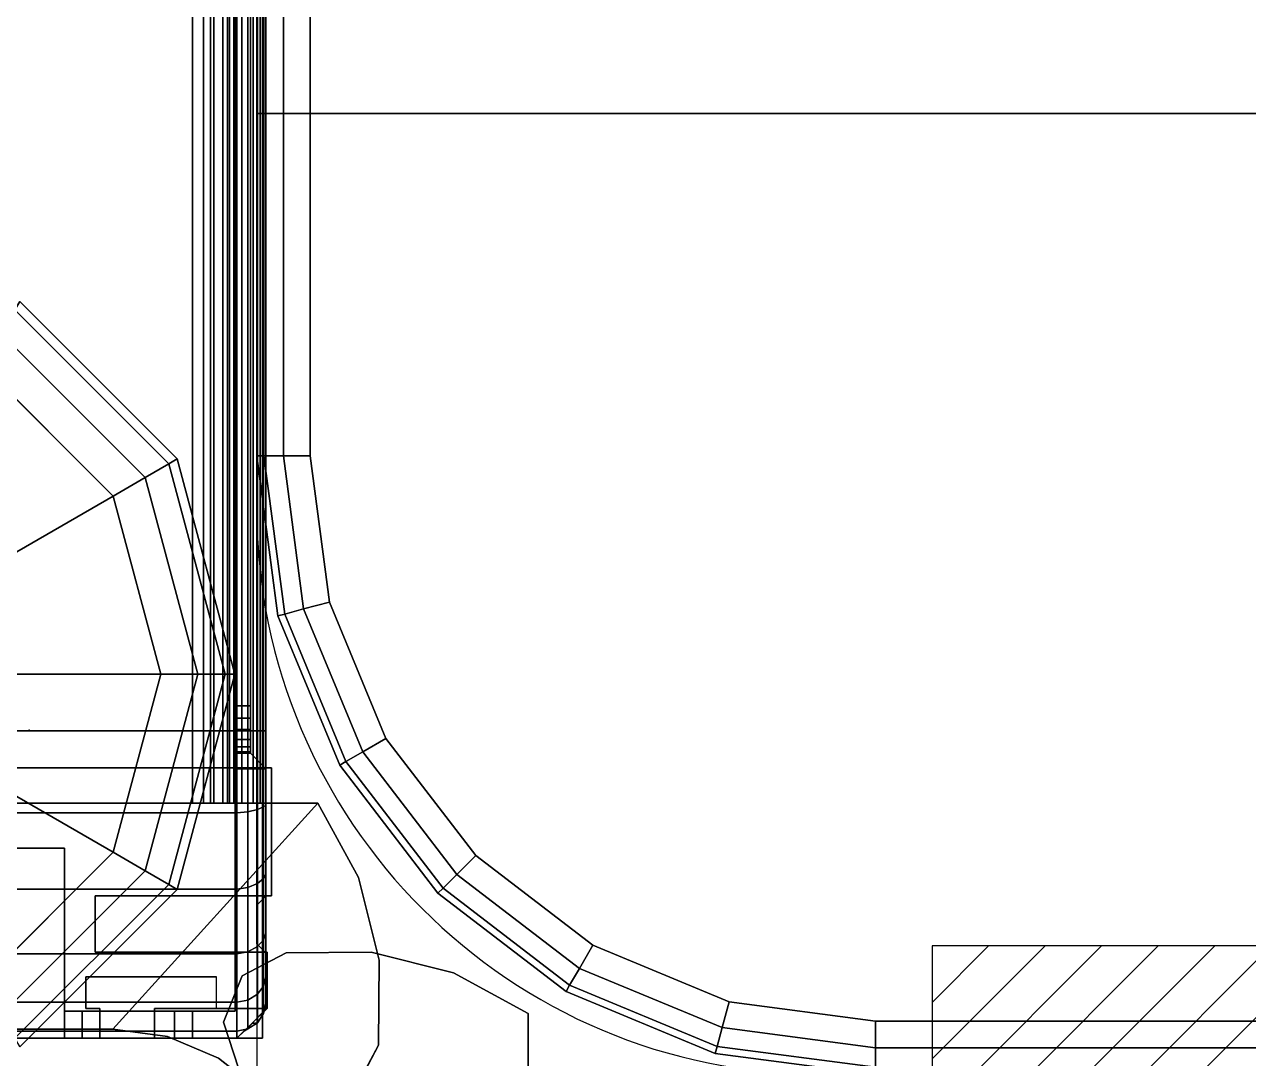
# Model space of a CAD drawing. Extents: x -170 to 1783, y -20 to 1205.
# Drawn here: x 1085.067 to 1087.774, y 281.77 to 284.056 of the extents above; entities that cross this region are included whole.
import ezdxf

# ---------------------------------------------------------------- set-up
doc = ezdxf.new("R2010")
doc.units = 0
doc.header["$LTSCALE"] = 96
doc.header["$MEASUREMENT"] = 0
for name, color, linetype in [('A-FURN-3-PANEL-GLIDE', 7, 'Continuous'), ('A-FURN-3-PANEL-RACE', 7, 'Continuous'), ('A-FURN-3-PANEL-SIDE1', 7, 'Continuous'), ('A-FURN-3-PANEL-SIDE2', 7, 'Continuous'), ('A-FURN-3-PANEL-TOPCAP', 7, 'Continuous'), ('A-FURN-3-PANEL-TRIM', 7, 'Continuous'), ('A-FURN-3-WKSF-TOP', 7, 'Continuous'), ('A-FURN-3-WKSF-TRIM', 7, 'Continuous'), ('A-FURN-P-PNLS', 7, 'Continuous'), ('A-FURN-P-WKSF', 7, 'Continuous'), ('AFUPD-3-CSPT_3D', 7, 'Continuous'), ('AFUPD-P', 7, 'Continuous'), ('MAIN_ELECTRICAL', 7, 'Continuous'), ('MAIN_PANEL', 7, 'Continuous'), ('MAIN_STORAGE', 7, 'Continuous'), ('MAIN_WKSURF', 7, 'Continuous'), ('SM', 7, 'Continuous')]:
    doc.layers.add(name, color=color, linetype=linetype)

# ---------------------------------------------------------------- blocks, each defined once
blk = doc.blocks.new('EC-EFP-444')
at = {"layer": 'A-FURN-3-PANEL-TRIM', "color": 60, "linetype": 'Continuous'}
for points, invisible_edges in [([(-0.0735, 2.1159, 3.8013), (0.6, 2.1348, 3.8013), (0.065, 2.269, 3.8013), (-0.0322, 2.2178, 3.8013)], 3), ([(-0.0735, 2.1159, 4.013), (-0.0322, 2.2178, 4.013), (0.065, 2.269, 4.013), (0.6, 2.1348, 4.013)], 12), ([(0.065, 2.269, 3.8013), (0.6, 2.1348, 3.8013), (0.4351, 2.2249, 3.8013), (0.2529, 2.2706, 3.8013)], 1), ([(0.065, 2.269, 4.013), (0.2529, 2.2706, 4.013), (0.4351, 2.2249, 4.013), (0.6, 2.1348, 4.013)], 8), ([(0.0361, 1.9153, 3.8013), (0.6, 2.1348, 3.8013), (-0.0735, 2.1159, 3.8013), (-0.0395, 2.0114, 3.8013)], 3), ([(0.0361, 1.9153, 4.013), (-0.0395, 2.0114, 4.013), (-0.0735, 2.1159, 4.013), (0.6, 2.1348, 4.013)], 12), ([(0.1, 1.6815, 3.8013), (0.6, 2.1348, 3.8013), (0.0361, 1.9153, 3.8013), (0.0837, 1.8027, 3.8013)], 3), ([(0.1, 1.6815, 4.013), (0.0837, 1.8027, 4.013), (0.0361, 1.9153, 4.013), (0.6, 2.1348, 4.013)], 12), ([(0.1, 1.6815, 3.8013), (0.6, 1.6815, 3.8013), (0.6, 2.1348, 3.8013)], 12), ([(0.6, 2.1348, 4.013), (0.6, 1.6815, 4.013), (0.1, 1.6815, 4.013)], 12)]:
    blk.add_3dface(points, dxfattribs=dict(at, invisible_edges=invisible_edges))
for points in [[(-0.0322, 2.2178, 3.8013), (0.065, 2.269, 3.8013), (0.065, 2.269, 4.013), (-0.0322, 2.2178, 4.013)], [(0.065, 2.269, 3.8013), (0.2529, 2.2706, 3.8013), (0.2529, 2.2706, 4.013), (0.065, 2.269, 4.013)], [(0.2529, 2.2706, 3.8013), (0.4351, 2.2249, 3.8013), (0.4351, 2.2249, 4.013), (0.2529, 2.2706, 4.013)], [(0.4351, 2.2249, 3.8013), (0.6, 2.1348, 3.8013), (0.6, 2.1348, 4.013), (0.4351, 2.2249, 4.013)], [(-0.0735, 2.1159, 3.8013), (-0.0322, 2.2178, 3.8013), (-0.0322, 2.2178, 4.013), (-0.0735, 2.1159, 4.013)], [(-0.0395, 2.0114, 3.8013), (-0.0735, 2.1159, 3.8013), (-0.0735, 2.1159, 4.013), (-0.0395, 2.0114, 4.013)], [(0.6, 2.1348, 3.8013), (0.6, 1.6815, 3.8013), (0.6, 1.6815, 4.013), (0.6, 2.1348, 4.013)]]:
    blk.add_3dface(points, dxfattribs=at)
blk = doc.blocks.new('EC-EFN-256')
at = {"layer": 'A-FURN-3-PANEL-GLIDE', "color": 20, "linetype": 'Continuous'}
for points in [[(22.6501, 1.8052, 0.2464), (22.6391, 1.8242, 0.1642), (23.115, 1.9517, 0.1642), (23.115, 1.9297, 0.2464)], [(22.6391, 1.8242, 0.1642), (22.6501, 1.8052, 0.0821), (23.115, 1.9297, 0.0821), (23.115, 1.9517, 0.1642)], [(23.115, 1.9297, 0.2464), (23.115, 1.9517, 0.1642), (23.5909, 1.8242, 0.1642), (23.5799, 1.8052, 0.2464)], [(23.115, 1.9517, 0.1642), (23.115, 1.9297, 0.0821), (23.5799, 1.8052, 0.0821), (23.5909, 1.8242, 0.1642)], [(22.6802, 1.7531, 0.3065), (22.6501, 1.8052, 0.2464), (23.115, 1.9297, 0.2464), (23.115, 1.8696, 0.3065)], [(22.6501, 1.8052, 0.0821), (22.6802, 1.7531, 0.022), (23.115, 1.8696, 0.022), (23.115, 1.9297, 0.0821)], [(23.115, 1.8696, 0.3065), (23.115, 1.9297, 0.2464), (23.5799, 1.8052, 0.2464), (23.5498, 1.7531, 0.3065)], [(23.115, 1.9297, 0.0821), (23.115, 1.8696, 0.022), (23.5498, 1.7531, 0.022), (23.5799, 1.8052, 0.0821)], [(22.7213, 1.682, 0.3285), (22.6802, 1.7531, 0.3065), (23.115, 1.8696, 0.3065), (23.115, 1.7875, 0.3285)], [(22.6802, 1.7531, 0.022), (22.7213, 1.682), (23.115, 1.7875), (23.115, 1.8696, 0.022)], [(23.115, 1.7875, 0.3285), (23.115, 1.8696, 0.3065), (23.5498, 1.7531, 0.3065), (23.5088, 1.682, 0.3285)], [(23.115, 1.8696, 0.022), (23.115, 1.7875), (23.5088, 1.682), (23.5498, 1.7531, 0.022)], [(22.3098, 1.4649, 0.2464), (22.2908, 1.4759, 0.1642), (22.6391, 1.8242, 0.1642), (22.6501, 1.8052, 0.2464)], [(22.2908, 1.4759, 0.1642), (22.3098, 1.4649, 0.0821), (22.6501, 1.8052, 0.0821), (22.6391, 1.8242, 0.1642)], [(23.5799, 1.8052, 0.2464), (23.5909, 1.8242, 0.1642), (23.9392, 1.4759, 0.1642), (23.9202, 1.4649, 0.2464)], [(23.5909, 1.8242, 0.1642), (23.5799, 1.8052, 0.0821), (23.9202, 1.4649, 0.0821), (23.9392, 1.4759, 0.1642)], [(22.3619, 1.4348, 0.3065), (22.3098, 1.4649, 0.2464), (22.6501, 1.8052, 0.2464), (22.6802, 1.7531, 0.3065)], [(22.3098, 1.4649, 0.0821), (22.3619, 1.4348, 0.022), (22.6802, 1.7531, 0.022), (22.6501, 1.8052, 0.0821)], [(23.0137, 1.1754, 0.3285), (22.7213, 1.682, 0.3285), (23.115, 1.7875, 0.3285), (23.115, 1.2025, 0.3285)], [(23.115, 1.2025, 0.3285), (23.115, 1.7875, 0.3285), (23.5088, 1.682, 0.3285), (23.2163, 1.1754, 0.3285)], [(23.5498, 1.7531, 0.3065), (23.5799, 1.8052, 0.2464), (23.9202, 1.4649, 0.2464), (23.8681, 1.4348, 0.3065)], [(23.5799, 1.8052, 0.0821), (23.5498, 1.7531, 0.022), (23.8681, 1.4348, 0.022), (23.9202, 1.4649, 0.0821)], [(22.433, 1.3937, 0.3285), (22.3619, 1.4348, 0.3065), (22.6802, 1.7531, 0.3065), (22.7213, 1.682, 0.3285)], [(22.3619, 1.4348, 0.022), (22.433, 1.3937), (22.7213, 1.682), (22.6802, 1.7531, 0.022)], [(23.5088, 1.682, 0.3285), (23.5498, 1.7531, 0.3065), (23.8681, 1.4348, 0.3065), (23.797, 1.3937, 0.3285)], [(23.5498, 1.7531, 0.022), (23.5088, 1.682), (23.797, 1.3937), (23.8681, 1.4348, 0.022)], [(22.9396, 1.1013, 0.3285), (22.433, 1.3937, 0.3285), (22.7213, 1.682, 0.3285), (23.0137, 1.1754, 0.3285)], [(23.2163, 1.1754, 0.3285), (23.5088, 1.682, 0.3285), (23.797, 1.3937, 0.3285), (23.2904, 1.1013, 0.3285)]]:
    blk.add_3dface(points, dxfattribs=at)
at = {"layer": 'A-FURN-3-PANEL-GLIDE', "color": 20, "linetype": 'Continuous', "invisible_edges": 12}
for points in [[(23.115, 1), (23.115, 1.7875), (22.7213, 1.682)], [(23.115, 1), (23.5088, 1.682), (23.115, 1.7875)], [(23.115, 1), (22.7213, 1.682), (22.433, 1.3937)], [(23.115, 1), (23.797, 1.3937), (23.5088, 1.682)]]:
    blk.add_3dface(points, dxfattribs=at)
at = {"layer": 'A-FURN-3-PANEL-RACE', "color": 40, "linetype": 'Continuous'}
for points, invisible_edges in [([(0.08, 2.0125, 3.515), (0.08, 2.0125, 0.3963), (23.92, 2.0125, 0.3963), (23.92, 2.0125, 3.515)], 8), ([(0.5, 1.5745, 0.3963), (23.5, 1.5745, 0.3963), (0.08, 2.0125, 0.3963), (0.08, 1.5745, 0.3963)], 3), ([(23.5, 1.5745, 0.3963), (23.92, 1.5745, 0.3963), (23.92, 2.0125, 0.3963), (0.08, 2.0125, 0.3963)], 8), ([(0.6, 2.0125, 4.0847), (0.6, 2.0125, 3.515), (23.4, 2.0125, 3.515), (23.4, 2.0125, 4.0847)], 2), ([(23.4, 1.9525, 3.515), (23.4, 1.9525, 4.0847), (23.4, 2.0125, 4.0847), (23.4, 2.0125, 3.515)], 2), ([(23.86, 1.9525, 3.515), (23.4, 1.9525, 3.515), (23.4, 2.0125, 3.515), (23.92, 2.0125, 3.515)], 8), ([(23.4, 1.9493, 4.1093), (23.4, 2.0072, 4.1248), (23.4, 2.0125, 4.0847), (23.4, 1.9525, 4.0847)], 5), ([(23.4, 1.9398, 4.1322), (23.4, 1.9918, 4.1622), (23.4, 2.0072, 4.1248), (23.4, 1.9493, 4.1093)], 5), ([(23.86, 1.5745, 3.515), (23.86, 1.9525, 3.515), (23.92, 2.0125, 3.515), (23.92, 1.5745, 3.515)], 2), ([(23.92, 1.8575, 3.1951), (23.92, 2.0125, 3.515), (23.92, 2.0125, 0.3963), (23.92, 1.8575, 1.4986)], 5), ([(23.92, 1.8181, 1.4986), (23.92, 1.8575, 1.4986), (23.92, 2.0125, 0.3963), (23.92, 1.5745, 0.3963)], 10), ([(23.92, 1.5745, 3.245), (23.92, 1.5745, 3.515), (23.92, 2.0125, 3.515), (23.92, 1.8575, 3.1951)], 4), ([(23.4, 1.9247, 4.1519), (23.4, 1.9671, 4.1943), (23.4, 1.9918, 4.1622), (23.4, 1.9398, 4.1322)], 5), ([(23.86, 1.9525, 0.4563), (0.14, 1.9525, 0.4563), (0.14, 1.9525, 3.515), (23.86, 1.9525, 3.515)], 4), ([(0.5, 1.5745, 0.4563), (0.14, 1.5745, 0.4563), (0.14, 1.9525, 0.4563), (23.5, 1.5745, 0.4563)], 12), ([(23.5, 1.5745, 0.4563), (0.14, 1.9525, 0.4563), (23.86, 1.9525, 0.4563), (23.86, 1.5745, 0.4563)], 1), ([(23.4, 1.9525, 3.515), (0.6, 1.9525, 3.515), (0.6, 1.9525, 4.0847), (23.4, 1.9525, 4.0847)], 1), ([(23.4, 1.905, 4.1669), (23.4, 1.935, 4.2189), (23.4, 1.9671, 4.1943), (23.4, 1.9247, 4.1519)], 5), ([(23.86, 1.9525, 0.4563), (23.86, 1.9525, 3.515), (23.86, 1.8575, 3.1951), (23.86, 1.8575, 1.4986)], 10), ([(23.86, 1.5745, 0.4563), (23.86, 1.9525, 0.4563), (23.86, 1.8575, 1.4986), (23.86, 1.8181, 1.4986)], 10), ([(23.86, 1.8575, 3.1951), (23.86, 1.9525, 3.515), (23.86, 1.5745, 3.515), (23.86, 1.5745, 3.245)], 1), ([(23.4, 1.8821, 4.1764), (23.4, 1.8976, 4.2344), (23.4, 1.935, 4.2189), (23.4, 1.905, 4.1669)], 5), ([(23.4, 1.8575, 4.1797), (23.4, 1.8575, 4.2397), (23.4, 1.8976, 4.2344), (23.4, 1.8821, 4.1764)], 4), ([(23.86, 1.5745, 1.7894), (23.86, 1.5745, 0.4563), (23.86, 1.8181, 1.4986), (23.86, 1.614, 1.7894)], 2), ([(23.92, 1.614, 1.7894), (23.92, 1.8181, 1.4986), (23.92, 1.5745, 0.3963), (23.92, 1.5745, 1.7894)], 2), ([(2.098, 1.2625, 0.3963), (21.902, 1.2625, 0.3963), (0.5, 1.5745, 0.3963), (0.5, 1.2625, 0.3963)], 3), ([(23.5, 1.2625, 0.3963), (23.5, 1.5745, 0.3963), (0.5, 1.5745, 0.3963), (21.902, 1.2625, 0.3963)], 6), ([(2.098, 1.2625, 0.4563), (0.5, 1.2625, 0.4563), (0.5, 1.5745, 0.4563), (21.902, 1.2625, 0.4563)], 12), ([(23.5, 1.2625, 0.4563), (21.902, 1.2625, 0.4563), (0.5, 1.5745, 0.4563), (23.5, 1.5745, 0.4563)], 6), ([(23.5, 1.5745, 0.3963), (23.5, 1.5745, 0.4563), (23.86, 1.5745, 0.4563), (23.92, 1.5745, 0.3963)], 4), ([(23.92, 1.5745, 0.3963), (23.86, 1.5745, 0.4563), (23.86, 1.5745, 1.7894), (23.92, 1.5745, 1.7894)], 1)]:
    blk.add_3dface(points, dxfattribs=dict(at, invisible_edges=invisible_edges))
for points in [[(0.6, 2.0072, 4.1248), (0.6, 2.0125, 4.0847), (23.4, 2.0125, 4.0847), (23.4, 2.0072, 4.1248)], [(0.6, 1.9918, 4.1622), (0.6, 2.0072, 4.1248), (23.4, 2.0072, 4.1248), (23.4, 1.9918, 4.1622)], [(0.6, 1.9671, 4.1943), (0.6, 1.9918, 4.1622), (23.4, 1.9918, 4.1622), (23.4, 1.9671, 4.1943)], [(0.6, 1.935, 4.2189), (0.6, 1.9671, 4.1943), (23.4, 1.9671, 4.1943), (23.4, 1.935, 4.2189)], [(23.4, 1.9493, 4.1093), (23.4, 1.9525, 4.0847), (0.6, 1.9525, 4.0847), (0.6, 1.9493, 4.1093)], [(23.4, 1.9398, 4.1322), (23.4, 1.9493, 4.1093), (0.6, 1.9493, 4.1093), (0.6, 1.9398, 4.1322)], [(23.4, 1.9247, 4.1519), (23.4, 1.9398, 4.1322), (0.6, 1.9398, 4.1322), (0.6, 1.9247, 4.1519)], [(0.6, 1.8976, 4.2344), (0.6, 1.935, 4.2189), (23.4, 1.935, 4.2189), (23.4, 1.8976, 4.2344)], [(23.4, 1.905, 4.1669), (23.4, 1.9247, 4.1519), (0.6, 1.9247, 4.1519), (0.6, 1.905, 4.1669)], [(23.4, 1.8821, 4.1764), (23.4, 1.905, 4.1669), (0.6, 1.905, 4.1669), (0.6, 1.8821, 4.1764)], [(0.6, 1.8575, 4.2397), (0.6, 1.8976, 4.2344), (23.4, 1.8976, 4.2344), (23.4, 1.8575, 4.2397)], [(23.4, 1.8575, 4.1797), (23.4, 1.8821, 4.1764), (0.6, 1.8821, 4.1764), (0.6, 1.8575, 4.1797)], [(0.6, 1.8575, 4.1797), (0.6, 1.8575, 4.2397), (23.4, 1.8575, 4.2397), (23.4, 1.8575, 4.1797)], [(23.86, 1.8575, 1.4986), (23.86, 1.8575, 3.1951), (23.92, 1.8575, 3.1951), (23.92, 1.8575, 1.4986)], [(23.92, 1.8181, 1.4986), (23.86, 1.8181, 1.4986), (23.86, 1.8575, 1.4986), (23.92, 1.8575, 1.4986)], [(23.86, 1.8575, 3.1951), (23.86, 1.5745, 3.245), (23.92, 1.5745, 3.245), (23.92, 1.8575, 3.1951)], [(23.92, 1.614, 1.7894), (23.86, 1.614, 1.7894), (23.86, 1.8181, 1.4986), (23.92, 1.8181, 1.4986)], [(23.92, 1.5745, 1.7894), (23.86, 1.5745, 1.7894), (23.86, 1.614, 1.7894), (23.92, 1.614, 1.7894)], [(23.5, 1.2625, 0.3963), (23.5, 1.2625, 0.4563), (23.5, 1.5745, 0.4563), (23.5, 1.5745, 0.3963)], [(23.86, 1.5745, 3.245), (23.86, 1.5745, 3.515), (23.92, 1.5745, 3.515), (23.92, 1.5745, 3.245)]]:
    blk.add_3dface(points, dxfattribs=at)
at = {"layer": 'A-FURN-3-PANEL-SIDE1', "color": 7, "linetype": 'Continuous'}
for points in [[(23.3224, 1.955, 55.7401), (23.3228, 0.045, 55.7401), (0.6776, 0.045, 55.7401), (0.6776, 1.955, 55.7401)], [(23.3224, 0.045, 4.2397), (23.3224, 1.955, 4.2397), (0.6776, 1.955, 4.2397), (0.6776, 0.045, 4.2397)], [(23.3228, 0.045, 55.7401), (23.3224, 1.955, 55.7401), (23.3224, 1.955, 4.2397), (23.3224, 0.045, 4.2397)]]:
    blk.add_3dface(points, dxfattribs=at)
at = {"layer": 'A-FURN-3-PANEL-SIDE2', "color": 7, "linetype": 'Continuous'}
blk.add_3dface([(0.6776, 1.955, 55.7401), (0.6776, 1.955, 4.2397), (23.3224, 1.955, 4.2397), (23.3224, 1.955, 55.7401)], dxfattribs=at)
at = {"layer": 'A-FURN-3-PANEL-TOPCAP', "color": 60, "linetype": 'Continuous'}
for points, invisible_edges in [([(0.76, 2.02, 56.286), (0.76, 2.02, 56.161), (23.24, 2.02, 56.161), (23.24, 2.02, 56.286)], 5), ([(23.24, 2, 56.141), (23.24, 2.02, 56.161), (0.76, 2.02, 56.161), (0.76, 2, 56.141)], 5), ([(23.24, 2.02, 56.036), (23.24, 2, 56.056), (0.76, 2, 56.056), (0.76, 2.02, 56.036)], 5), ([(0.76, 2.02, 56.036), (0.815, 2.02, 55.7741), (23.185, 2.02, 55.7741), (23.24, 2.02, 56.036)], 5), ([(23.185, 2.02, 55.7741), (0.815, 2.02, 55.7741), (0.815, 1.986, 55.7401), (23.185, 1.986, 55.7401)], 10), ([(23.185, 2.02, 55.7741), (23.185, 1.986, 55.7401), (23.2122, 1.986, 55.7365), (23.221, 2.02, 55.7693)], 5), ([(23.185, 2.02, 55.7741), (23.221, 2.02, 55.7693), (23.3404, 2.02, 56.0218), (23.24, 2.02, 56.036)], 10), ([(23.221, 2.02, 55.7693), (23.2122, 1.986, 55.7365), (23.2375, 1.986, 55.726), (23.2545, 2.02, 55.7554)], 5), ([(23.4331, 2.02, 55.9807), (23.3404, 2.02, 56.0218), (23.221, 2.02, 55.7693), (23.2545, 2.02, 55.7554)], 10), ([(23.2545, 2.02, 55.7554), (23.2375, 1.986, 55.726), (23.2593, 1.986, 55.7093), (23.2833, 2.02, 55.7333)], 5), ([(23.4051, 2.02, 56.2633), (23.24, 2.02, 56.286), (23.24, 2.02, 56.161), (23.3727, 2.02, 56.1426)], 10), ([(23.3727, 2.02, 56.1426), (23.24, 2.02, 56.161), (23.24, 2, 56.141), (23.3676, 2, 56.1232)], 10), ([(23.3456, 2, 56.0411), (23.24, 2, 56.056), (23.24, 2.02, 56.036), (23.3404, 2.02, 56.0218)], 10), ([(23.2545, 2.02, 55.7554), (23.2833, 2.02, 55.7333), (23.5111, 2.02, 55.9159), (23.4331, 2.02, 55.9807)], 10), ([(23.2833, 2.02, 55.7333), (23.2593, 1.986, 55.7093), (23.276, 1.986, 55.6875), (23.3054, 2.02, 55.7045)], 5), ([(23.3054, 2.02, 55.7045), (23.276, 1.986, 55.6875), (23.2864, 1.986, 55.6622), (23.3193, 2.02, 55.671)], 5), ([(23.5685, 2.02, 55.8323), (23.5111, 2.02, 55.9159), (23.2833, 2.02, 55.7333), (23.3054, 2.02, 55.7045)], 10), ([(23.3193, 2.02, 55.671), (23.2864, 1.986, 55.6622), (23.29, 1.986, 55.635), (23.324, 2.02, 55.635)], 1), ([(23.3054, 2.02, 55.7045), (23.3193, 2.02, 55.671), (23.601, 2.02, 55.7363), (23.5685, 2.02, 55.8323)], 10), ([(23.3193, 2.02, 55.671), (23.324, 2.02, 55.635), (23.606, 2.02, 55.635), (23.601, 2.02, 55.7363)], 8), ([(23.324, 2.02, 55.635), (23.324, -0.02, 55.635), (23.606, -0.02, 55.635), (23.606, 2.02, 55.635)], 5), ([(23.4431, 2, 55.9981), (23.3456, 2, 56.0411), (23.3404, 2.02, 56.0218), (23.4331, 2.02, 55.9807)], 10), ([(23.4956, 2.02, 56.0891), (23.3727, 2.02, 56.1426), (23.3676, 2, 56.1232), (23.4856, 2, 56.0717)], 10), ([(23.5581, 2.02, 56.1974), (23.4051, 2.02, 56.2633), (23.3727, 2.02, 56.1426), (23.4956, 2.02, 56.0891)], 10), ([(23.5252, 2, 55.9301), (23.4431, 2, 55.9981), (23.4331, 2.02, 55.9807), (23.5111, 2.02, 55.9159)], 10), ([(23.5995, 2.02, 56.0044), (23.4956, 2.02, 56.0891), (23.4856, 2, 56.0717), (23.5854, 2, 55.9903)], 10), ([(23.6879, 2.02, 56.0929), (23.5581, 2.02, 56.1974), (23.4956, 2.02, 56.0891), (23.5995, 2.02, 56.0044)], 10), ([(23.5858, 2, 55.8424), (23.5252, 2, 55.9301), (23.5111, 2.02, 55.9159), (23.5685, 2.02, 55.8323)], 10), ([(23.6202, 2, 55.7415), (23.5858, 2, 55.8424), (23.5685, 2.02, 55.8323), (23.601, 2.02, 55.7363)], 10), ([(23.6768, 2.02, 55.8949), (23.5995, 2.02, 56.0044), (23.5854, 2, 55.9903), (23.6595, 2, 55.8849)], 10), ([(23.7851, 2.02, 55.9575), (23.6879, 2.02, 56.0929), (23.5995, 2.02, 56.0044), (23.6768, 2.02, 55.8949)], 10), ([(23.6259, 2, 55.635), (23.6202, 2, 55.7415), (23.601, 2.02, 55.7363), (23.606, 2.02, 55.635)], 2), ([(23.606, 2.02, 55.635), (23.606, -0.02, 55.635), (23.6259, 0, 55.635), (23.6259, 2, 55.635)], 5), ([(23.7217, 2.02, 55.7687), (23.6768, 2.02, 55.8949), (23.6595, 2, 55.8849), (23.7024, 2, 55.7635)], 10), ([(23.8425, 2.02, 55.8011), (23.7851, 2.02, 55.9575), (23.6768, 2.02, 55.8949), (23.7217, 2.02, 55.7687)], 10), ([(23.731, 2.02, 55.635), (23.7217, 2.02, 55.7687), (23.7024, 2, 55.7635), (23.711, 2, 55.635)], 2), ([(23.711, 2, 55.635), (23.711, 0, 55.635), (23.731, -0.02, 55.635), (23.731, 2.02, 55.635)], 5), ([(23.856, 2.02, 55.635), (23.8425, 2.02, 55.8011), (23.7217, 2.02, 55.7687), (23.731, 2.02, 55.635)], 2), ([(23.856, -0.02, 55.635), (23.856, 2.02, 55.635), (23.731, 2.02, 55.635), (23.731, -0.02, 55.635)], 5), ([(23.8715, 2.0047, 55.635), (23.856, 2.02, 55.635), (23.856, -0.02, 55.635), (23.8715, -0.0047, 55.635)], 10), ([(23.8715, -0.0047, 55.635), (23.8871, 0.0106, 55.635), (23.8871, 1.9894, 55.635), (23.8715, 2.0047, 55.635)], 10), ([(0.76, 2, 56.141), (0.76, 2, 56.056), (23.24, 2, 56.056), (23.24, 2, 56.141)], 5), ([(23.3676, 2, 56.1232), (23.24, 2, 56.141), (23.24, 2, 56.056), (23.3456, 2, 56.0411)], 10), ([(23.4856, 2, 56.0717), (23.3676, 2, 56.1232), (23.3456, 2, 56.0411), (23.4431, 2, 55.9981)], 10), ([(23.5854, 2, 55.9903), (23.4856, 2, 56.0717), (23.4431, 2, 55.9981), (23.5252, 2, 55.9301)], 10), ([(23.6595, 2, 55.8849), (23.5854, 2, 55.9903), (23.5252, 2, 55.9301), (23.5858, 2, 55.8424)], 10), ([(23.7024, 2, 55.7635), (23.6595, 2, 55.8849), (23.5858, 2, 55.8424), (23.6202, 2, 55.7415)], 10), ([(23.711, 2, 55.635), (23.7024, 2, 55.7635), (23.6202, 2, 55.7415), (23.6259, 2, 55.635)], 2), ([(23.711, 0, 55.635), (23.711, 2, 55.635), (23.6259, 2, 55.635), (23.6259, 0, 55.635)], 5), ([(23.9035, 1.9727, 55.635), (23.8871, 1.9894, 55.635), (23.8871, 0.0106, 55.635), (23.9035, 0.0273, 55.635)], 10), ([(23.9035, 0.0273, 55.635), (23.92, 0.044, 55.635), (23.92, 1.956, 55.635), (23.9035, 1.9727, 55.635)], 8)]:
    blk.add_3dface(points, dxfattribs=dict(at, invisible_edges=invisible_edges))
for points in [[(23.24, 2.02, 56.286), (23.24, 2.0151, 56.3105), (0.76, 2.0151, 56.3105), (0.76, 2.02, 56.286)], [(23.24, 2.0151, 56.3105), (23.24, 2.0013, 56.3313), (0.76, 2.0013, 56.3313), (0.76, 2.0151, 56.3105)], [(23.24, 2.02, 56.286), (23.4051, 2.02, 56.2633), (23.4087, 2.0151, 56.2864), (23.24, 2.0151, 56.3105)], [(23.24, 2.0151, 56.3105), (23.4087, 2.0151, 56.2864), (23.4144, 2.0013, 56.3065), (23.24, 2.0013, 56.3313)], [(23.29, 1.955, 55.635), (23.324, 1.955, 55.635), (23.324, 2.02, 55.635), (23.29, 1.986, 55.635)], [(23.4051, 2.02, 56.2633), (23.5581, 2.02, 56.1974), (23.5669, 2.0151, 56.2168), (23.4087, 2.0151, 56.2864)], [(23.4087, 2.0151, 56.2864), (23.5669, 2.0151, 56.2168), (23.5775, 2.0013, 56.2349), (23.4144, 2.0013, 56.3065)], [(23.5581, 2.02, 56.1974), (23.6879, 2.02, 56.0929), (23.7022, 2.0151, 56.1072), (23.5669, 2.0151, 56.2168)], [(23.5669, 2.0151, 56.2168), (23.7022, 2.0151, 56.1072), (23.7172, 2.0013, 56.1222), (23.5775, 2.0013, 56.2349)], [(23.6879, 2.02, 56.0929), (23.7851, 2.02, 55.9575), (23.8045, 2.0151, 55.9663), (23.7022, 2.0151, 56.1072)], [(23.7022, 2.0151, 56.1072), (23.8045, 2.0151, 55.9663), (23.8226, 2.0013, 55.977), (23.7172, 2.0013, 56.1222)], [(23.7851, 2.02, 55.9575), (23.8425, 2.02, 55.8011), (23.8656, 2.0151, 55.8048), (23.8045, 2.0151, 55.9663)], [(23.8045, 2.0151, 55.9663), (23.8656, 2.0151, 55.8048), (23.8857, 2.0013, 55.8104), (23.8226, 2.0013, 55.977)], [(23.8425, 2.02, 55.8011), (23.856, 2.02, 55.635), (23.8715, 2.0047, 55.635), (23.8656, 2.0151, 55.8048)], [(23.8656, 2.0151, 55.8048), (23.8715, 2.0047, 55.635), (23.8871, 1.9894, 55.635), (23.8857, 2.0013, 55.8104)], [(23.24, 2.0013, 56.3313), (23.24, 1.9805, 56.3451), (0.76, 1.9805, 56.3451), (0.76, 2.0013, 56.3313)], [(23.24, 1.9805, 56.3451), (23.24, 1.956, 56.35), (0.76, 1.956, 56.35), (0.76, 1.9805, 56.3451)], [(23.185, 1.955, 55.7401), (23.185, 1.986, 55.7401), (0.815, 1.986, 55.7401), (0.815, 1.955, 55.7401)], [(23.185, 1.955, 55.7401), (23.2122, 1.955, 55.7365), (23.2122, 1.986, 55.7365), (23.185, 1.986, 55.7401)], [(23.2122, 1.955, 55.7365), (23.2375, 1.955, 55.726), (23.2375, 1.986, 55.726), (23.2122, 1.986, 55.7365)], [(23.2375, 1.955, 55.726), (23.2593, 1.955, 55.7093), (23.2593, 1.986, 55.7093), (23.2375, 1.986, 55.726)], [(23.24, 2.0013, 56.3313), (23.4144, 2.0013, 56.3065), (23.4194, 1.9805, 56.3203), (23.24, 1.9805, 56.3451)], [(23.24, 1.9805, 56.3451), (23.4194, 1.9805, 56.3203), (23.4216, 1.956, 56.3252), (23.24, 1.956, 56.35)], [(23.2593, 1.955, 55.7093), (23.276, 1.955, 55.6875), (23.276, 1.986, 55.6875), (23.2593, 1.986, 55.7093)], [(23.276, 1.955, 55.6875), (23.2864, 1.955, 55.6622), (23.2864, 1.986, 55.6622), (23.276, 1.986, 55.6875)], [(23.2864, 1.955, 55.6622), (23.29, 1.955, 55.635), (23.29, 1.986, 55.635), (23.2864, 1.986, 55.6622)], [(23.4144, 2.0013, 56.3065), (23.5775, 2.0013, 56.2349), (23.5864, 1.9805, 56.248), (23.4194, 1.9805, 56.3203)], [(23.4194, 1.9805, 56.3203), (23.5864, 1.9805, 56.248), (23.5901, 1.956, 56.2528), (23.4216, 1.956, 56.3252)], [(23.5775, 2.0013, 56.2349), (23.7172, 2.0013, 56.1222), (23.7287, 1.9805, 56.1337), (23.5864, 1.9805, 56.248)], [(23.5864, 1.9805, 56.248), (23.7287, 1.9805, 56.1337), (23.7332, 1.956, 56.1382), (23.5901, 1.956, 56.2528)], [(23.7172, 2.0013, 56.1222), (23.8226, 2.0013, 55.977), (23.8356, 1.9805, 55.9859), (23.7287, 1.9805, 56.1337)], [(23.7287, 1.9805, 56.1337), (23.8356, 1.9805, 55.9859), (23.8405, 1.956, 55.9895), (23.7332, 1.956, 56.1382)], [(23.8226, 2.0013, 55.977), (23.8857, 2.0013, 55.8104), (23.8994, 1.9805, 55.8155), (23.8356, 1.9805, 55.9859)], [(23.8356, 1.9805, 55.9859), (23.8994, 1.9805, 55.8155), (23.9043, 1.956, 55.8177), (23.8405, 1.956, 55.9895)], [(23.8857, 2.0013, 55.8104), (23.8871, 1.9894, 55.635), (23.9035, 1.9727, 55.635), (23.8994, 1.9805, 55.8155)], [(23.8994, 1.9805, 55.8155), (23.9035, 1.9727, 55.635), (23.92, 1.956, 55.635), (23.9043, 1.956, 55.8177)], [(0.76, 0.044, 56.35), (0.76, 1.956, 56.35), (23.24, 1.956, 56.35), (23.24, 0.044, 56.35)], [(23.4216, 0.044, 56.3252), (23.24, 0.044, 56.35), (23.24, 1.956, 56.35), (23.4216, 1.956, 56.3252)], [(23.5901, 0.044, 56.2528), (23.4216, 0.044, 56.3252), (23.4216, 1.956, 56.3252), (23.5901, 1.956, 56.2528)], [(23.7332, 0.044, 56.1382), (23.5901, 0.044, 56.2528), (23.5901, 1.956, 56.2528), (23.7332, 1.956, 56.1382)], [(23.8405, 0.044, 55.9895), (23.7332, 0.044, 56.1382), (23.7332, 1.956, 56.1382), (23.8405, 1.956, 55.9895)], [(23.9043, 0.044, 55.8177), (23.8405, 0.044, 55.9895), (23.8405, 1.956, 55.9895), (23.9043, 1.956, 55.8177)], [(23.92, 0.044, 55.635), (23.9043, 0.044, 55.8177), (23.9043, 1.956, 55.8177), (23.92, 1.956, 55.635)]]:
    blk.add_3dface(points, dxfattribs=at)
at = {"layer": 'A-FURN-3-PANEL-TRIM', "color": 60, "linetype": 'Continuous'}
for points, invisible_edges in [([(23.5649, 2.2249, 3.5747), (23.4, 2.1348, 3.5747), (23.935, 2.269, 3.5747), (23.7471, 2.2706, 3.5747)], 2), ([(23.5649, 2.2249, 4.2397), (23.7471, 2.2706, 4.2397), (23.935, 2.269, 4.2397), (23.4, 2.1348, 4.2397)], 4), ([(23.5649, 2.2249, 3.8013), (23.7471, 2.2706, 3.8013), (23.935, 2.269, 3.8013), (23.4, 2.1348, 3.8013)], 4), ([(23.5649, 2.2249, 4.013), (23.4, 2.1348, 4.013), (23.935, 2.269, 4.013), (23.7471, 2.2706, 4.013)], 2), ([(23.935, 2.269, 3.5747), (23.4, 2.1348, 3.5747), (24.0735, 2.1159, 3.5747), (24.0322, 2.2178, 3.5747)], 3), ([(23.935, 2.269, 4.2397), (24.0322, 2.2178, 4.2397), (24.0735, 2.1159, 4.2397), (23.4, 2.1348, 4.2397)], 12), ([(23.935, 2.269, 3.8013), (24.0322, 2.2178, 3.8013), (24.0735, 2.1159, 3.8013), (23.4, 2.1348, 3.8013)], 12), ([(23.935, 2.269, 4.013), (23.4, 2.1348, 4.013), (24.0735, 2.1159, 4.013), (24.0322, 2.2178, 4.013)], 3), ([(23.4, 2.1348, 3.5747), (23.4, 0.3185, 3.5747), (23.9, 0.3185, 3.5747), (23.9, 1.6815, 3.5747)], 10), ([(24.0735, 2.1159, 3.5747), (23.4, 2.1348, 3.5747), (23.9639, 1.9153, 3.5747), (24.0395, 2.0114, 3.5747)], 3), ([(23.9639, 1.9153, 3.5747), (23.4, 2.1348, 3.5747), (23.9, 1.6815, 3.5747), (23.9163, 1.8027, 3.5747)], 3), ([(23.4, 2.1348, 4.2397), (23.9, 1.6815, 4.2397), (23.9, 0.3185, 4.2397), (23.4, 0.3185, 4.2397)], 5), ([(24.0735, 2.1159, 4.2397), (24.0395, 2.0114, 4.2397), (23.9639, 1.9153, 4.2397), (23.4, 2.1348, 4.2397)], 12), ([(23.9639, 1.9153, 4.2397), (23.9163, 1.8027, 4.2397), (23.9, 1.6815, 4.2397), (23.4, 2.1348, 4.2397)], 12), ([(24.0735, 2.1159, 3.8013), (24.0395, 2.0114, 3.8013), (23.9639, 1.9153, 3.8013), (23.4, 2.1348, 3.8013)], 12), ([(23.9639, 1.9153, 3.8013), (23.9163, 1.8027, 3.8013), (23.9, 1.6815, 3.8013), (23.4, 2.1348, 3.8013)], 12), ([(24.0735, 2.1159, 4.013), (23.4, 2.1348, 4.013), (23.9639, 1.9153, 4.013), (24.0395, 2.0114, 4.013)], 3), ([(23.9639, 1.9153, 4.013), (23.4, 2.1348, 4.013), (23.9, 1.6815, 4.013), (23.9163, 1.8027, 4.013)], 3), ([(23.605, -0.0328, 55.635), (23.3224, -0.0328, 55.635), (23.3224, 2.0328, 55.635), (23.605, 2.0328, 55.635)], 8), ([(23.8543, 2.0228, 55.635), (23.8543, 1.9109, 55.635), (23.7845, 1.9109, 55.635), (23.7299, 2.0228, 55.635)], 6), ([(23.7845, 1.9109, 4.2397), (23.7845, 1.9109, 55.635), (23.8543, 1.9109, 55.635), (23.8543, 1.9109, 4.2397)], 2), ([(23.8543, 1.6527, 55.635), (23.9198, 1.6527, 55.635), (23.9198, 0.3473, 55.635), (23.8543, 0.3473, 55.635)], 8), ([(23.7299, 0.3574, 55.635), (23.605, 0.3574, 55.635), (23.605, 1.6426, 55.635), (23.7299, 1.6426, 55.635)], 10), ([(23.8543, 0.3782, 55.635), (23.7845, 0.3782, 55.635), (23.7845, 1.6218, 55.635), (23.8543, 1.6218, 55.635)], 10)]:
    blk.add_3dface(points, dxfattribs=dict(at, invisible_edges=invisible_edges))
for points in [[(23.5649, 2.2249, 4.013), (23.7471, 2.2706, 4.013), (23.7471, 2.2706, 4.2397), (23.5649, 2.2249, 4.2397)], [(23.5649, 2.2249, 3.5747), (23.7471, 2.2706, 3.5747), (23.7471, 2.2706, 3.8013), (23.5649, 2.2249, 3.8013)], [(23.7471, 2.2706, 4.013), (23.935, 2.269, 4.013), (23.935, 2.269, 4.2397), (23.7471, 2.2706, 4.2397)], [(23.7471, 2.2706, 3.5747), (23.935, 2.269, 3.5747), (23.935, 2.269, 3.8013), (23.7471, 2.2706, 3.8013)], [(23.935, 2.269, 4.013), (24.0322, 2.2178, 4.013), (24.0322, 2.2178, 4.2397), (23.935, 2.269, 4.2397)], [(23.935, 2.269, 3.5747), (24.0322, 2.2178, 3.5747), (24.0322, 2.2178, 3.8013), (23.935, 2.269, 3.8013)], [(23.4, 2.1348, 4.013), (23.5649, 2.2249, 4.013), (23.5649, 2.2249, 4.2397), (23.4, 2.1348, 4.2397)], [(23.4, 2.1348, 3.5747), (23.5649, 2.2249, 3.5747), (23.5649, 2.2249, 3.8013), (23.4, 2.1348, 3.8013)], [(23.4, 0.3185, 3.5747), (23.4, 2.1348, 3.5747), (23.4, 2.1348, 4.2397), (23.4, 0.3185, 4.2397)], [(23.4, 2.1348, 3.8013), (23.9, 1.6815, 3.8013), (23.9, 1.6815, 4.013), (23.4, 2.1348, 4.013)], [(23.3224, 1.955, 4.2397), (23.3224, 2.0328, 4.2397), (23.3224, 2.0328, 55.635), (23.3224, 1.955, 55.635)], [(23.605, 2.0328, 4.2397), (23.605, 2.0328, 55.635), (23.3224, 2.0328, 55.635), (23.3224, 2.0328, 4.2397)], [(23.605, 1.6426, 55.635), (23.605, 2.0328, 55.635), (23.605, 2.0328, 4.2397), (23.605, 1.6426, 4.2397)], [(23.8543, 2.0228, 4.2397), (23.8543, 2.0228, 55.635), (23.7299, 2.0228, 55.635), (23.7299, 2.0228, 4.2397)], [(23.7299, 2.0228, 55.635), (23.7299, 1.6426, 55.635), (23.7299, 1.6426, 4.2397), (23.7299, 2.0228, 4.2397)], [(23.9198, 1.956, 4.2397), (23.9198, 1.956, 55.635), (23.8543, 2.0228, 55.635), (23.8543, 2.0228, 4.2397)], [(23.9198, 1.956, 55.635), (23.9198, 1.7737, 55.635), (23.8543, 1.7737, 55.635), (23.8543, 2.0228, 55.635)], [(24.0395, 2.0114, 4.013), (23.9639, 1.9153, 4.013), (23.9639, 1.9153, 4.2397), (24.0395, 2.0114, 4.2397)], [(24.0395, 2.0114, 3.5747), (23.9639, 1.9153, 3.5747), (23.9639, 1.9153, 3.8013), (24.0395, 2.0114, 3.8013)], [(23.9198, 1.7737, 55.635), (23.9198, 1.956, 55.635), (23.9198, 1.956, 4.2397), (23.9198, 1.7737, 4.2397)], [(23.7845, 1.6218, 55.635), (23.7845, 1.9109, 55.635), (23.7845, 1.9109, 4.2397), (23.7845, 1.6218, 4.2397)], [(23.8543, 1.9109, 55.635), (23.8543, 1.7737, 55.635), (23.8543, 1.7737, 4.2397), (23.8543, 1.9109, 4.2397)], [(23.9639, 1.9153, 4.013), (23.9163, 1.8027, 4.013), (23.9163, 1.8027, 4.2397), (23.9639, 1.9153, 4.2397)], [(23.9639, 1.9153, 3.5747), (23.9163, 1.8027, 3.5747), (23.9163, 1.8027, 3.8013), (23.9639, 1.9153, 3.8013)], [(23.9163, 1.8027, 4.013), (23.9, 1.6815, 4.013), (23.9, 1.6815, 4.2397), (23.9163, 1.8027, 4.2397)], [(23.9163, 1.8027, 3.5747), (23.9, 1.6815, 3.5747), (23.9, 1.6815, 3.8013), (23.9163, 1.8027, 3.8013)], [(23.8543, 1.7737, 4.2397), (23.8543, 1.7737, 55.635), (23.9198, 1.7737, 55.635), (23.9198, 1.7737, 4.2397)], [(23.9, 1.6815, 4.2397), (23.9, 1.6815, 3.5747), (23.9, 0.3185, 3.5747), (23.9, 0.3185, 4.2397)], [(23.8543, 1.6527, 55.635), (23.8543, 1.6218, 55.635), (23.8543, 1.6218, 4.2397), (23.8543, 1.6527, 4.2397)], [(23.9198, 1.6527, 4.2397), (23.9198, 1.6527, 55.635), (23.8543, 1.6527, 55.635), (23.8543, 1.6527, 4.2397)], [(23.9198, 1.6527, 55.635), (23.9198, 1.6527, 4.2397), (23.9198, 0.3473, 4.2397), (23.9198, 0.3473, 55.635)], [(23.7299, 1.6426, 4.2397), (23.7299, 1.6426, 55.635), (23.605, 1.6426, 55.635), (23.605, 1.6426, 4.2397)], [(23.8543, 1.6218, 4.2397), (23.8543, 1.6218, 55.635), (23.7845, 1.6218, 55.635), (23.7845, 1.6218, 4.2397)]]:
    blk.add_3dface(points, dxfattribs=at)
at = {"layer": 'A-FURN-P-PNLS', "color": 60, "linetype": 'Continuous'}
blk.add_line((0, 2), (24, 2), dxfattribs=at)
blk = doc.blocks.new('EC-WS-424-T')
at = {"layer": 'A-FURN-3-WKSF-TOP', "color": 60, "linetype": 'Continuous'}
for points, invisible_edges in [([(46.632, -0.118, 29), (46.632, -23.882, 29), (1.368, -23.882, 29), (1.368, -0.118, 29)], 5), ([(1.368, -0.118, 27.75), (1.368, -23.882, 27.75), (46.632, -23.882, 27.75), (46.632, -0.118, 27.75)], 5), ([(46.632, -23.882, 29), (46.632, -0.118, 29), (46.9555, -0.1606, 29), (46.9555, -23.8394, 29)], 5), ([(46.632, -23.882, 27.75), (46.9555, -23.8394, 27.75), (46.9555, -0.1606, 27.75), (46.632, -0.118, 27.75)], 10), ([(46.9555, -23.8394, 29), (46.9555, -0.1606, 29), (47.257, -0.2855, 29), (47.257, -23.7145, 29)], 5), ([(46.9555, -23.8394, 27.75), (47.257, -23.7145, 27.75), (47.257, -0.2855, 27.75), (46.9555, -0.1606, 27.75)], 10), ([(47.257, -23.7145, 29), (47.257, -0.2855, 29), (47.5159, -0.4841, 29), (47.5159, -23.5159, 29)], 5), ([(47.257, -23.7145, 27.75), (47.5159, -23.5159, 27.75), (47.5159, -0.4841, 27.75), (47.257, -0.2855, 27.75)], 10), ([(47.5159, -23.5159, 29), (47.5159, -0.4841, 29), (47.7145, -0.743, 29), (47.7145, -23.257, 29)], 5), ([(47.5159, -23.5159, 27.75), (47.7145, -23.257, 27.75), (47.7145, -0.743, 27.75), (47.5159, -0.4841, 27.75)], 10), ([(47.7145, -23.257, 29), (47.7145, -0.743, 29), (47.8394, -1.0445, 29), (47.8394, -22.9555, 29)], 5), ([(47.7145, -23.257, 27.75), (47.8394, -22.9555, 27.75), (47.8394, -1.0445, 27.75), (47.7145, -0.743, 27.75)], 10), ([(47.8394, -22.9555, 29), (47.8394, -1.0445, 29), (47.882, -1.368, 29), (47.882, -22.632, 29)], 1), ([(47.8394, -22.9555, 27.75), (47.882, -22.632, 27.75), (47.882, -1.368, 27.75), (47.8394, -1.0445, 27.75)], 8)]:
    blk.add_3dface(points, dxfattribs=dict(at, invisible_edges=invisible_edges))
at = {"layer": 'A-FURN-3-WKSF-TRIM', "color": 40, "linetype": 'Continuous'}
for points in [[(46.632, -0.0158, 28.941), (46.632, 0, 28.882), (46.9861, -0.0466, 28.882), (46.982, -0.0619, 28.941)], [(46.632, 0, 28.882), (46.632, 0, 27.868), (46.9861, -0.0466, 27.868), (46.9861, -0.0466, 28.882)], [(46.632, 0, 27.868), (46.632, -0.0158, 27.809), (46.982, -0.0619, 27.809), (46.9861, -0.0466, 27.868)], [(1.368, -0.059, 28.9842), (1.368, -0.0158, 28.941), (46.632, -0.0158, 28.941), (46.632, -0.059, 28.9842)], [(1.368, -0.0158, 27.809), (1.368, -0.059, 27.7658), (46.632, -0.059, 27.7658), (46.632, -0.0158, 27.809)], [(46.632, -0.059, 28.9842), (46.632, -0.0158, 28.941), (46.982, -0.0619, 28.941), (46.9708, -0.1036, 28.9842)], [(46.632, -0.0158, 27.809), (46.632, -0.059, 27.7658), (46.9708, -0.1036, 27.7658), (46.982, -0.0619, 27.809)], [(46.982, -0.0619, 28.941), (46.9861, -0.0466, 28.882), (47.316, -0.1833, 28.882), (47.3081, -0.197, 28.941)], [(46.9861, -0.0466, 27.868), (46.982, -0.0619, 27.809), (47.3081, -0.197, 27.809), (47.316, -0.1833, 27.868)], [(46.9861, -0.0466, 28.882), (46.9861, -0.0466, 27.868), (47.316, -0.1833, 27.868), (47.316, -0.1833, 28.882)], [(1.368, -0.118, 29), (1.368, -0.059, 28.9842), (46.632, -0.059, 28.9842), (46.632, -0.118, 29)], [(1.368, -0.059, 27.7658), (1.368, -0.118, 27.75), (46.632, -0.118, 27.75), (46.632, -0.059, 27.7658)], [(46.632, -0.118, 29), (46.632, -0.059, 28.9842), (46.9708, -0.1036, 28.9842), (46.9555, -0.1606, 29)], [(46.632, -0.059, 27.7658), (46.632, -0.118, 27.75), (46.9555, -0.1606, 27.75), (46.9708, -0.1036, 27.7658)], [(46.9708, -0.1036, 28.9842), (46.982, -0.0619, 28.941), (47.3081, -0.197, 28.941), (47.2865, -0.2344, 28.9842)], [(46.982, -0.0619, 27.809), (46.9708, -0.1036, 27.7658), (47.2865, -0.2344, 27.7658), (47.3081, -0.197, 27.809)], [(46.9555, -0.1606, 29), (46.9708, -0.1036, 28.9842), (47.2865, -0.2344, 28.9842), (47.257, -0.2855, 29)], [(46.9708, -0.1036, 27.7658), (46.9555, -0.1606, 27.75), (47.257, -0.2855, 27.75), (47.2865, -0.2344, 27.7658)], [(47.3081, -0.197, 28.941), (47.316, -0.1833, 28.882), (47.5993, -0.4007, 28.882), (47.5881, -0.4119, 28.941)], [(47.316, -0.1833, 27.868), (47.3081, -0.197, 27.809), (47.5881, -0.4119, 27.809), (47.5993, -0.4007, 27.868)], [(47.316, -0.1833, 28.882), (47.316, -0.1833, 27.868), (47.5993, -0.4007, 27.868), (47.5993, -0.4007, 28.882)], [(47.2865, -0.2344, 28.9842), (47.3081, -0.197, 28.941), (47.5881, -0.4119, 28.941), (47.5576, -0.4424, 28.9842)], [(47.3081, -0.197, 27.809), (47.2865, -0.2344, 27.7658), (47.5576, -0.4424, 27.7658), (47.5881, -0.4119, 27.809)], [(47.257, -0.2855, 29), (47.2865, -0.2344, 28.9842), (47.5576, -0.4424, 28.9842), (47.5159, -0.4841, 29)], [(47.2865, -0.2344, 27.7658), (47.257, -0.2855, 27.75), (47.5159, -0.4841, 27.75), (47.5576, -0.4424, 27.7658)], [(47.5881, -0.4119, 28.941), (47.5993, -0.4007, 28.882), (47.8167, -0.684, 28.882), (47.803, -0.6919, 28.941)], [(47.5993, -0.4007, 27.868), (47.5881, -0.4119, 27.809), (47.803, -0.6919, 27.809), (47.8167, -0.684, 27.868)], [(47.5993, -0.4007, 28.882), (47.5993, -0.4007, 27.868), (47.8167, -0.684, 27.868), (47.8167, -0.684, 28.882)], [(47.5576, -0.4424, 28.9842), (47.5881, -0.4119, 28.941), (47.803, -0.6919, 28.941), (47.7656, -0.7135, 28.9842)], [(47.5881, -0.4119, 27.809), (47.5576, -0.4424, 27.7658), (47.7656, -0.7135, 27.7658), (47.803, -0.6919, 27.809)], [(47.5159, -0.4841, 29), (47.5576, -0.4424, 28.9842), (47.7656, -0.7135, 28.9842), (47.7145, -0.743, 29)], [(47.5576, -0.4424, 27.7658), (47.5159, -0.4841, 27.75), (47.7145, -0.743, 27.75), (47.7656, -0.7135, 27.7658)], [(47.7656, -0.7135, 28.9842), (47.803, -0.6919, 28.941), (47.9381, -1.018, 28.941), (47.8964, -1.0292, 28.9842)], [(47.803, -0.6919, 27.809), (47.7656, -0.7135, 27.7658), (47.8964, -1.0292, 27.7658), (47.9381, -1.018, 27.809)], [(47.803, -0.6919, 28.941), (47.8167, -0.684, 28.882), (47.9534, -1.0139, 28.882), (47.9381, -1.018, 28.941)], [(47.8167, -0.684, 27.868), (47.803, -0.6919, 27.809), (47.9381, -1.018, 27.809), (47.9534, -1.0139, 27.868)], [(47.8167, -0.684, 28.882), (47.8167, -0.684, 27.868), (47.9534, -1.0139, 27.868), (47.9534, -1.0139, 28.882)], [(47.7145, -0.743, 29), (47.7656, -0.7135, 28.9842), (47.8964, -1.0292, 28.9842), (47.8394, -1.0445, 29)], [(47.7656, -0.7135, 27.7658), (47.7145, -0.743, 27.75), (47.8394, -1.0445, 27.75), (47.8964, -1.0292, 27.7658)], [(47.8964, -1.0292, 28.9842), (47.9381, -1.018, 28.941), (47.9842, -1.368, 28.941), (47.941, -1.368, 28.9842)], [(47.9381, -1.018, 27.809), (47.8964, -1.0292, 27.7658), (47.941, -1.368, 27.7658), (47.9842, -1.368, 27.809)], [(47.9381, -1.018, 28.941), (47.9534, -1.0139, 28.882), (48, -1.368, 28.882), (47.9842, -1.368, 28.941)], [(47.9534, -1.0139, 27.868), (47.9381, -1.018, 27.809), (47.9842, -1.368, 27.809), (48, -1.368, 27.868)], [(47.9534, -1.0139, 28.882), (47.9534, -1.0139, 27.868), (48, -1.368, 27.868), (48, -1.368, 28.882)], [(47.8394, -1.0445, 29), (47.8964, -1.0292, 28.9842), (47.941, -1.368, 28.9842), (47.882, -1.368, 29)], [(47.8964, -1.0292, 27.7658), (47.8394, -1.0445, 27.75), (47.882, -1.368, 27.75), (47.941, -1.368, 27.7658)], [(47.882, -1.368, 29), (47.941, -1.368, 28.9842), (47.941, -22.632, 28.9842), (47.882, -22.632, 29)], [(47.941, -1.368, 27.7658), (47.882, -1.368, 27.75), (47.882, -22.632, 27.75), (47.941, -22.632, 27.7658)], [(47.941, -1.368, 28.9842), (47.9842, -1.368, 28.941), (47.9842, -22.632, 28.941), (47.941, -22.632, 28.9842)], [(47.9842, -1.368, 27.809), (47.941, -1.368, 27.7658), (47.941, -22.632, 27.7658), (47.9842, -22.632, 27.809)], [(47.9842, -1.368, 28.941), (48, -1.368, 28.882), (48, -22.632, 28.882), (47.9842, -22.632, 28.941)], [(48, -1.368, 27.868), (47.9842, -1.368, 27.809), (47.9842, -22.632, 27.809), (48, -22.632, 27.868)], [(48, -1.368, 28.882), (48, -1.368, 27.868), (48, -22.632, 27.868), (48, -22.632, 28.882)]]:
    blk.add_3dface(points, dxfattribs=at)
at = {"layer": 'A-FURN-P-WKSF', "color": 7, "linetype": 'Continuous'}
blk.add_line((48, -22.75), (48, -1.25), dxfattribs=at)
blk.add_arc((46.75, -1.25), 1.25, 0, 90, dxfattribs=at)
blk = doc.blocks.new('EC-HP-1212-FPED')
at = {"layer": 'AFUPD-3-CSPT_3D', "color": 60, "linetype": 'Continuous'}
for points in [[(0, 21.875, 27.75), (15.25, 21.875, 27.75), (15.25, 21.875), (0, 21.875)], [(15.25, 0.68), (15.25, 21.875), (15.25, 21.875, 27.75), (15.25, 0.68, 27.75)]]:
    blk.add_3dface(points, dxfattribs=at)
at = {"layer": 'AFUPD-3-CSPT_3D', "color": 60, "linetype": 'Continuous', "invisible_edges": 2}
blk.add_3dface([(0, 21.875, 27.75), (0, 0.68, 27.75), (15.25, 0.68, 27.75), (15.25, 21.875, 27.75)], dxfattribs=at)
at = {"layer": 'AFUPD-P', "color": 60, "linetype": 'Continuous'}
for p, q in [((15.25, 21.875), (0, 21.875)), ((15.25, 21.875), (0, 21.875)), ((15.25, 0), (15.25, 21.875)), ((15.25, 0), (15.25, 21.875))]:
    blk.add_line(p, q, dxfattribs=at)
at = {"layer": 'MAIN_STORAGE', "color": 7, "linetype": 'Continuous'}
blk.add_point((15.25, 21.875), dxfattribs=at)
blk.add_point((15.25, 21.875), dxfattribs=at)
blk = doc.blocks.new('EC-PCSS-3')
at = {"layer": 'MAIN_ELECTRICAL', "color": 7, "linetype": 'Continuous'}
blk.add_point((-1.0029, -0.9768), dxfattribs=at)
at = {"layer": 'SM', "color": 60, "linetype": 'Continuous'}
for p, q in [((-3, -0.5), (-3, 0.5)), ((-3, 0.375), (-3.875, -0.5)), ((-3, 0.25), (-3.75, -0.5)), ((-3, 0.125), (-3.625, -0.5)), ((-3, 0), (-3.5, -0.5)), ((-3, -0.125), (-3.375, -0.5)), ((-3, -0.25), (-3.25, -0.5)), ((-3, -0.375), (-3.125, -0.5)), ((-4, -0.5), (-3, -0.5))]:
    blk.add_line(p, q, dxfattribs=at)

msp = doc.modelspace()

# ---------------------------------------------------------------- block references
at = {"layer": 'MAIN_ELECTRICAL', "color": 47, "linetype": 'Continuous', "rotation": 180}
msp.add_blockref('EC-PCSS-3', (1084.07429, 281.51913), dxfattribs=at)
at = {"layer": 'MAIN_PANEL', "color": 47, "linetype": 'Continuous', "rotation": 270}
msp.add_blockref('EC-EFN-256', (1083.58075, 305.73489), dxfattribs=at)
at = {"layer": 'MAIN_PANEL', "color": 47, "linetype": 'Continuous'}
msp.add_blockref('EC-EFP-444', (1085.58075, 279.73489), dxfattribs=at)
at = {"layer": 'MAIN_STORAGE', "color": 47, "linetype": 'Continuous', "rotation": 180}
msp.add_blockref('EC-HP-1212-FPED', (1100.83075, 305.73489), dxfattribs=at)
at = {"layer": 'MAIN_WKSURF', "color": 47, "linetype": 'Continuous', "rotation": 180}
msp.add_blockref('EC-WS-424-T', (1133.58075, 281.73489), dxfattribs=at)

doc.saveas('drawing.dxf')
